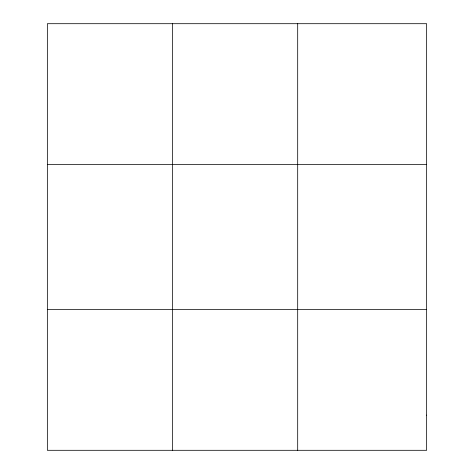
<?xml version="1.0" encoding="UTF-8"?>
<svg xmlns="http://www.w3.org/2000/svg" width="474" height="474" viewBox="0 0 474 474"><rect width="100%" height="100%" fill="white"/><g stroke="black" fill="none" stroke-linecap="round" stroke-linejoin="round"><path stroke-width="0.71" d="M172.518 23.7L172.518 450.3M297.69 23.7L297.69 450.3M47.353 164.478L426.647 164.478M47.353 309.522L426.647 309.522M426.647 415.106L426.647 450.3L47.353 450.3L47.353 23.7L426.647 23.7L426.647 415.106"/></g></svg>
